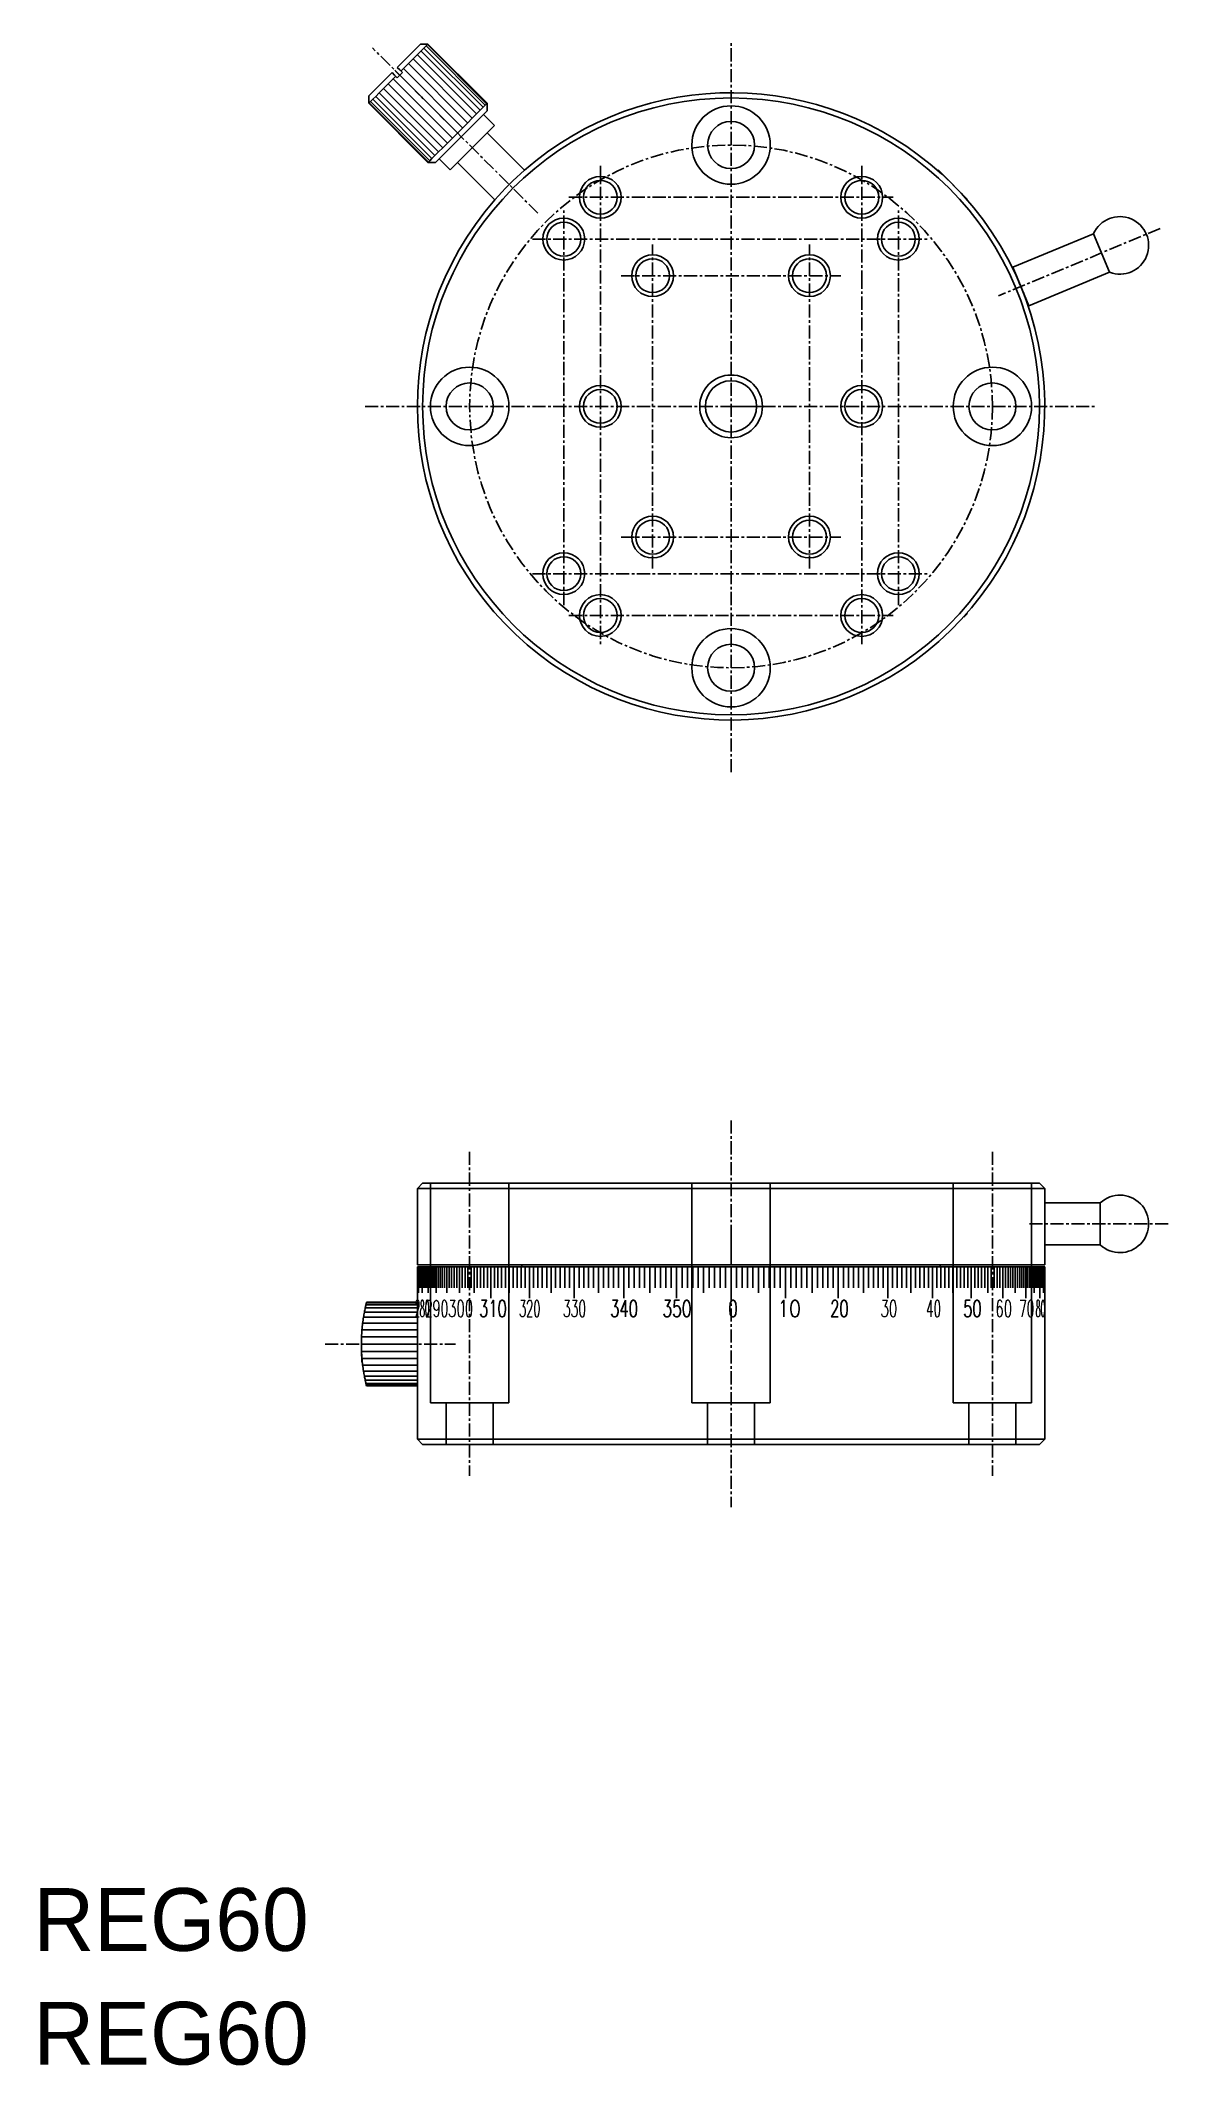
# Model space of a CAD drawing. Extents: x 967 to 1075, y 111 to 304.
import ezdxf

# ---------------------------------------------------------------- set-up
doc = ezdxf.new("R2010")
doc.units = 0
doc.linetypes.add('CENTER', pattern=[2, 1.25, -0.25, 0.25, -0.25])
doc.layers.get('0').update_dxf_attribs({"linetype": 'CONTINUOUS'})
doc.layers.add('CENTER', color=1, linetype='CENTER')
doc.styles.add('CONVERTER_10', font='txt.shx', dxfattribs={"width": 0.675})
doc.styles.add('CONVERTER_11', font='txt.shx', dxfattribs={"width": 0.5175})
doc.styles.add('CONVERTER_12', font='txt.shx', dxfattribs={"width": 0.585})
doc.styles.add('CONVERTER_13', font='txt.shx', dxfattribs={"width": 0.64125})
doc.styles.add('CONVERTER_14', font='txt.shx', dxfattribs={"width": 0.81})
doc.styles.add('CONVERTER_3', font='txt.shx', dxfattribs={"width": 0.3375})
doc.styles.add('CONVERTER_4', font='txt.shx', dxfattribs={"width": 0.54})
doc.styles.add('CONVERTER_5', font='txt.shx', dxfattribs={"width": 0.585})
doc.styles.add('CONVERTER_6', font='txt.shx', dxfattribs={"width": 0.64125})
doc.styles.add('CONVERTER_7', font='txt.shx', dxfattribs={"width": 0.495})
doc.styles.add('CONVERTER_8', font='txt.shx', dxfattribs={"width": 0.54})
doc.styles.add('CONVERTER_9', font='txt.shx', dxfattribs={"width": 0.648})

msp = doc.modelspace()

# ---------------------------------------------------------------- linework, layer by layer
at = {"color": 7, "linetype": 'CONTINUOUS'}
for p, q in [((1003.82, 303.92), (1001.59, 301.7)), ((1003.03, 302.42), (1002.58, 301.98)), ((1004.53, 303.92), (1003.03, 302.42)), ((1003.82, 303.92), (1004.53, 303.92)), ((1010.18, 298.27), (1004.53, 303.92)), ((1001.1, 301.2), (998.87, 298.97)), ((1001.21, 300.6), (1000.73, 300.13)), ((1001.33, 300.97), (1001.1, 301.2)), ((1001.21, 300.6), (1001.17, 300.56)), ((1001.45, 300.85), (1001.21, 300.6)), ((1001.59, 300.71), (1001.33, 300.97)), ((1001.59, 301.7), (1001.83, 301.46)), ((1001.84, 300.95), (1001.59, 300.71)), ((1001.83, 301.46), (1002.09, 301.2)), ((1002.09, 301.2), (1001.84, 300.95)), ((1002.58, 301.98), (1001.95, 301.34)), ((998.87, 298.97), (998.87, 298.27)), ((998.91, 298.31), (998.87, 298.27)), ((999.04, 298.44), (998.91, 298.31)), ((999.25, 298.65), (999.04, 298.44)), ((999.53, 298.93), (999.25, 298.65)), ((999.88, 299.28), (999.53, 298.93)), ((1000.29, 299.68), (999.88, 299.28)), ((1000.73, 300.13), (1000.29, 299.68)), ((1004.53, 292.61), (998.87, 298.27)), ((1010.18, 298.27), (1006.87, 294.95)), ((1010.18, 297.56), (1007.22, 294.59)), ((1010.89, 296.15), (1009.83, 297.21)), ((1010.18, 298.27), (1010.18, 297.56)), ((1006.39, 294.47), (1005.94, 294.02)), ((1006.87, 294.95), (1006.39, 294.47)), ((1007.22, 294.59), (1006.74, 294.12)), ((1010.18, 295.44), (1007.36, 292.61)), ((1010.89, 296.15), (1010.18, 295.44)), ((1013.77, 291.86), (1010.18, 295.44)), ((1004.57, 292.65), (1004.53, 292.61)), ((1005.24, 292.61), (1004.53, 292.61)), ((1004.7, 292.78), (1004.57, 292.65)), ((1004.91, 292.99), (1004.7, 292.78)), ((1005.19, 293.27), (1004.91, 292.99)), ((1005.54, 293.62), (1005.19, 293.27)), ((1006.74, 294.12), (1005.24, 292.61)), ((1005.94, 294.02), (1005.54, 293.62)), ((1006.65, 291.9), (1005.59, 292.96)), ((1007.36, 292.61), (1006.65, 291.9)), ((1010.94, 289.03), (1007.36, 292.61)), ((1056.15, 289.07), (1053.32, 291.9)), ((1053.67, 291.55), (1053.65, 291.52)), ((1055.79, 289.43), (1053.67, 291.55)), ((1055.79, 289.43), (1055.77, 289.4)), ((1056.15, 289.07), (1055.79, 289.43)), ((1060.47, 282.6), (1068.2, 285.8)), ((1068.2, 285.8), (1069.73, 282.11)), ((1062, 278.91), (1060.47, 282.6)), ((1060.66, 282.14), (1060.63, 282.13)), ((1062, 278.91), (1060.66, 282.14)), ((1062, 278.91), (1069.73, 282.11)), ((1061.81, 279.37), (1061.78, 279.36)), ((1055.77, 249.15), (1055.79, 249.12)), ((1055.79, 249.12), (1056.15, 249.48)), ((1003.52, 194.49), (1004.02, 194.99)), ((1003.52, 194.49), (1063.52, 194.49)), ((1003.52, 187.19), (1003.52, 194.49)), ((1004.02, 194.99), (1054.52, 194.99)), ((1004.77, 173.99), (1004.77, 194.99)), ((1012.27, 173.99), (1012.27, 194.99)), ((1029.77, 194.99), (1029.77, 173.99)), ((1037.27, 194.99), (1037.27, 173.99)), ((1054.52, 194.99), (1062.52, 194.99)), ((1054.77, 194.99), (1054.77, 173.99)), ((1062.27, 194.99), (1062.27, 173.99)), ((1062.52, 194.99), (1063.02, 194.99)), ((1063.52, 194.49), (1063.02, 194.99)), ((1063.52, 194.49), (1063.52, 187.19)), ((1068.82, 193.09), (1063.52, 193.09)), ((1068.82, 193.09), (1068.82, 189.09)), ((1033.52, 187.19), (1033.52, 190.59)), ((1068.82, 189.09), (1063.52, 189.09)), ((1063.52, 189.09), (1063.52, 188.19)), ((1063.52, 187.19), (1003.52, 187.19)), ((1003.52, 186.99), (1063.52, 186.99)), ((1003.52, 183.59), (1003.52, 186.99)), ((1013.52, 186.99), (1013.52, 187.19)), ((1053.52, 187.19), (1053.52, 186.99)), ((1063.52, 186.99), (1063.52, 170.49)), ((1003.52, 183.59), (998.66, 183.59)), ((1003.52, 183.53), (1003.52, 183.59)), ((1003.52, 183.35), (1003.52, 183.53)), ((1003.52, 183.06), (1003.52, 183.35)), ((1003.52, 182.66), (1003.52, 183.06)), ((1003.52, 182.16), (1003.52, 182.66)), ((1003.52, 181.59), (1003.52, 182.16)), ((1003.52, 180.96), (1003.52, 181.59)), ((1003.52, 180.29), (1003.52, 180.96)), ((1003.52, 179.59), (1003.52, 180.29)), ((1003.52, 178.9), (1003.52, 179.59)), ((1003.52, 178.22), (1003.52, 178.9)), ((1003.52, 177.59), (1003.52, 178.22)), ((1003.52, 177.02), (1003.52, 177.59)), ((1003.52, 176.53), (1003.52, 177.02)), ((1003.52, 170.49), (1003.52, 176.53)), ((1003.52, 175.59), (998.66, 175.59)), ((1003.52, 175.83), (1003.52, 176.13)), ((1003.52, 175.83), (1003.52, 176.13)), ((1003.52, 175.65), (1003.52, 175.83)), ((1003.52, 175.76), (1003.52, 175.83)), ((1003.52, 175.59), (1003.52, 175.65)), ((1004.77, 173.99), (1006.27, 173.99)), ((1006.27, 173.99), (1010.77, 173.99)), ((1006.27, 169.99), (1006.27, 173.99)), ((1010.77, 173.99), (1012.27, 173.99)), ((1010.77, 169.99), (1010.77, 173.99)), ((1010.77, 169.99), (1010.77, 173.59)), ((1029.77, 173.99), (1031.27, 173.99)), ((1031.27, 173.99), (1035.77, 173.99)), ((1031.27, 173.99), (1031.27, 169.99)), ((1035.77, 173.99), (1037.27, 173.99)), ((1035.77, 173.99), (1035.77, 169.99)), ((1054.77, 173.99), (1056.27, 173.99)), ((1056.27, 173.99), (1060.77, 173.99)), ((1056.27, 173.99), (1056.27, 169.99)), ((1060.77, 173.99), (1062.27, 173.99)), ((1060.77, 173.99), (1060.77, 169.99)), ((1063.52, 170.49), (1003.52, 170.49)), ((1003.52, 170.49), (1004.02, 169.99)), ((1063.02, 169.99), (1063.52, 170.49)), ((1004.02, 169.99), (1056.27, 169.99)), ((1031.27, 169.99), (1035.77, 169.99)), ((1056.27, 169.99), (1060.77, 169.99)), ((1060.77, 169.99), (1063.02, 169.99))]:
    msp.add_line(p, q, dxfattribs=at)
at = {"color": 3, "linetype": 'CONTINUOUS'}
for p, q in [((1003.11, 302.51), (1008.77, 296.85)), ((1003.52, 302.91), (1009.17, 297.26)), ((1003.87, 303.26), (1009.52, 297.61)), ((1004.15, 303.54), (1009.81, 297.89)), ((1004.36, 303.75), (1010.01, 298.1)), ((1004.49, 303.88), (1010.14, 298.22)), ((1006.87, 294.95), (1001.21, 300.6)), ((1007.36, 295.44), (1001.35, 301.45)), ((1002.19, 301.59), (1007.85, 295.93)), ((1002.67, 302.06), (1008.32, 296.41)), ((1004.57, 292.65), (998.91, 298.31)), ((1004.7, 292.78), (999.04, 298.44)), ((1004.91, 292.99), (999.25, 298.65)), ((1005.19, 293.27), (999.53, 298.93)), ((1005.54, 293.62), (999.88, 299.28)), ((1005.94, 294.02), (1000.29, 299.68)), ((1006.39, 294.47), (1000.73, 300.13)), ((1003.52, 184.99), (1003.52, 186.99)), ((1003.54, 184.99), (1003.54, 186.99)), ((1003.56, 184.99), (1003.56, 186.99)), ((1003.59, 184.99), (1003.59, 186.99)), ((1003.63, 184.49), (1003.63, 186.99)), ((1003.68, 184.99), (1003.68, 186.99)), ((1003.74, 184.99), (1003.74, 186.99)), ((1003.81, 184.99), (1003.81, 186.99)), ((1003.89, 184.99), (1003.89, 186.99)), ((1003.98, 184.49), (1003.98, 186.99)), ((1004.07, 184.99), (1004.07, 186.99)), ((1004.17, 184.99), (1004.17, 186.99)), ((1004.29, 184.99), (1004.29, 186.99)), ((1004.41, 184.99), (1004.41, 186.99)), ((1004.54, 184.49), (1004.54, 186.99)), ((1004.68, 184.99), (1004.68, 186.99)), ((1004.83, 184.99), (1004.83, 186.99)), ((1004.99, 184.99), (1004.99, 186.99)), ((1005.15, 184.99), (1005.15, 186.99)), ((1005.33, 184.49), (1005.33, 186.99)), ((1005.51, 184.99), (1005.51, 186.99)), ((1005.7, 184.99), (1005.7, 186.99)), ((1005.9, 184.99), (1005.9, 186.99)), ((1006.11, 184.99), (1006.11, 186.99)), ((1006.33, 184.49), (1006.33, 186.99)), ((1006.56, 184.99), (1006.56, 186.99)), ((1006.79, 184.99), (1006.79, 186.99)), ((1007.03, 184.99), (1007.03, 186.99)), ((1007.28, 184.99), (1007.28, 186.99)), ((1007.54, 184.49), (1007.54, 186.99)), ((1007.8, 184.99), (1007.8, 186.99)), ((1008.08, 184.99), (1008.08, 186.99)), ((1008.36, 184.99), (1008.36, 186.99)), ((1008.65, 184.99), (1008.65, 186.99)), ((1008.94, 184.49), (1008.94, 186.99)), ((1009.25, 184.99), (1009.25, 186.99)), ((1009.56, 184.99), (1009.56, 186.99)), ((1009.88, 184.99), (1009.88, 186.99)), ((1010.21, 184.99), (1010.21, 186.99)), ((1010.54, 183.99), (1010.54, 186.99)), ((1010.88, 184.99), (1010.88, 186.99)), ((1011.23, 184.99), (1011.23, 186.99)), ((1011.58, 184.99), (1011.58, 186.99)), ((1011.94, 184.99), (1011.94, 186.99)), ((1012.31, 184.49), (1012.31, 186.99)), ((1012.68, 184.99), (1012.68, 186.99)), ((1013.06, 184.99), (1013.06, 186.99)), ((1013.45, 184.99), (1013.45, 186.99)), ((1013.84, 184.99), (1013.84, 186.99)), ((1014.24, 183.99), (1014.24, 186.99)), ((1014.64, 184.99), (1014.64, 186.99)), ((1015.05, 184.99), (1015.05, 186.99)), ((1015.46, 184.99), (1015.46, 186.99)), ((1015.89, 184.99), (1015.89, 186.99)), ((1016.31, 184.49), (1016.31, 186.99)), ((1016.74, 184.99), (1016.74, 186.99)), ((1017.18, 184.99), (1017.18, 186.99)), ((1017.62, 184.99), (1017.62, 186.99)), ((1018.07, 184.99), (1018.07, 186.99)), ((1018.52, 183.99), (1018.52, 186.99)), ((1018.98, 184.99), (1018.98, 186.99)), ((1019.44, 184.99), (1019.44, 186.99)), ((1019.9, 184.99), (1019.9, 186.99)), ((1020.37, 184.99), (1020.37, 186.99)), ((1020.84, 184.49), (1020.84, 186.99)), ((1021.32, 184.99), (1021.32, 186.99)), ((1021.8, 184.99), (1021.8, 186.99)), ((1022.28, 184.99), (1022.28, 186.99)), ((1022.77, 184.99), (1022.77, 186.99)), ((1023.26, 183.99), (1023.26, 186.99)), ((1023.75, 184.99), (1023.75, 186.99)), ((1024.25, 184.99), (1024.25, 186.99)), ((1024.75, 184.99), (1024.75, 186.99)), ((1025.25, 184.99), (1025.25, 186.99)), ((1025.75, 184.49), (1025.75, 186.99)), ((1026.26, 184.99), (1026.26, 186.99)), ((1026.77, 184.99), (1026.77, 186.99)), ((1027.28, 184.99), (1027.28, 186.99)), ((1027.8, 184.99), (1027.8, 186.99)), ((1028.31, 183.99), (1028.31, 186.99)), ((1028.83, 184.99), (1028.83, 186.99)), ((1029.34, 184.99), (1029.34, 186.99)), ((1029.86, 184.99), (1029.86, 186.99)), ((1030.38, 184.99), (1030.38, 186.99)), ((1030.9, 184.49), (1030.9, 186.99)), ((1031.43, 184.99), (1031.43, 186.99)), ((1031.95, 184.99), (1031.95, 186.99)), ((1032.47, 184.99), (1032.47, 186.99)), ((1033, 184.99), (1033, 186.99)), ((1033.52, 186.99), (1033.52, 183.99)), ((1034.04, 186.99), (1034.04, 184.99)), ((1034.57, 186.99), (1034.57, 184.99)), ((1035.09, 186.99), (1035.09, 184.99)), ((1035.61, 186.99), (1035.61, 184.99)), ((1036.13, 186.99), (1036.13, 184.49)), ((1036.66, 186.99), (1036.66, 184.99)), ((1037.18, 186.99), (1037.18, 184.99)), ((1037.69, 186.99), (1037.69, 184.99)), ((1038.21, 186.99), (1038.21, 184.99)), ((1038.73, 186.99), (1038.73, 183.99)), ((1039.24, 186.99), (1039.24, 184.99)), ((1039.76, 186.99), (1039.76, 184.99)), ((1040.27, 186.99), (1040.27, 184.99)), ((1040.78, 186.99), (1040.78, 184.99)), ((1041.28, 186.99), (1041.28, 184.49)), ((1041.79, 186.99), (1041.79, 184.99)), ((1042.29, 186.99), (1042.29, 184.99)), ((1042.79, 186.99), (1042.79, 184.99)), ((1043.29, 186.99), (1043.29, 184.99)), ((1043.78, 186.99), (1043.78, 183.99)), ((1044.27, 186.99), (1044.27, 184.99)), ((1044.76, 186.99), (1044.76, 184.99)), ((1045.24, 186.99), (1045.24, 184.99)), ((1045.72, 186.99), (1045.72, 184.99)), ((1046.2, 186.99), (1046.2, 184.49)), ((1046.67, 186.99), (1046.67, 184.99)), ((1047.14, 186.99), (1047.14, 184.99)), ((1047.6, 186.99), (1047.6, 184.99)), ((1048.06, 186.99), (1048.06, 184.99)), ((1048.52, 186.99), (1048.52, 183.99)), ((1048.97, 186.99), (1048.97, 184.99)), ((1049.42, 186.99), (1049.42, 184.99)), ((1049.86, 186.99), (1049.86, 184.99)), ((1050.3, 186.99), (1050.3, 184.99)), ((1050.73, 186.99), (1050.73, 184.49)), ((1051.15, 186.99), (1051.15, 184.99)), ((1051.57, 186.99), (1051.57, 184.99)), ((1051.99, 186.99), (1051.99, 184.99)), ((1052.4, 186.99), (1052.4, 184.99)), ((1052.8, 186.99), (1052.8, 183.99)), ((1053.2, 186.99), (1053.2, 184.99)), ((1053.59, 186.99), (1053.59, 184.99)), ((1053.98, 186.99), (1053.98, 184.99)), ((1054.36, 186.99), (1054.36, 184.99)), ((1054.73, 186.99), (1054.73, 184.49)), ((1055.1, 186.99), (1055.1, 184.99)), ((1055.46, 186.99), (1055.46, 184.99)), ((1055.81, 186.99), (1055.81, 184.99)), ((1056.16, 186.99), (1056.16, 184.99)), ((1056.5, 186.99), (1056.5, 183.99)), ((1056.83, 186.99), (1056.83, 184.99)), ((1057.16, 186.99), (1057.16, 184.99)), ((1057.48, 186.99), (1057.48, 184.99)), ((1057.79, 186.99), (1057.79, 184.99)), ((1058.09, 186.99), (1058.09, 184.49)), ((1058.39, 186.99), (1058.39, 184.99)), ((1058.68, 186.99), (1058.68, 184.99)), ((1058.96, 186.99), (1058.96, 184.99)), ((1059.23, 186.99), (1059.23, 184.99)), ((1059.5, 186.99), (1059.5, 183.99)), ((1059.76, 186.99), (1059.76, 184.99)), ((1060.01, 186.99), (1060.01, 184.99)), ((1060.25, 186.99), (1060.25, 184.99)), ((1060.48, 186.99), (1060.48, 184.99)), ((1060.71, 186.99), (1060.71, 184.49)), ((1060.93, 186.99), (1060.93, 184.99)), ((1061.13, 186.99), (1061.13, 184.99)), ((1061.33, 186.99), (1061.33, 184.99)), ((1061.53, 186.99), (1061.53, 184.99)), ((1061.71, 186.99), (1061.71, 183.99)), ((1061.88, 186.99), (1061.88, 184.99)), ((1062.05, 186.99), (1062.05, 184.99)), ((1062.21, 186.99), (1062.21, 184.99)), ((1062.36, 186.99), (1062.36, 184.99)), ((1062.5, 186.99), (1062.5, 184.49)), ((1062.63, 186.99), (1062.63, 184.99)), ((1062.75, 186.99), (1062.75, 184.99)), ((1062.86, 186.99), (1062.86, 184.99)), ((1062.97, 186.99), (1062.97, 184.99)), ((1063.06, 186.99), (1063.06, 183.99)), ((1063.15, 186.99), (1063.15, 184.99)), ((1063.23, 186.99), (1063.23, 184.99)), ((1063.3, 186.99), (1063.3, 184.99)), ((1063.36, 186.99), (1063.36, 184.99)), ((1063.41, 186.99), (1063.41, 184.49)), ((1063.45, 186.99), (1063.45, 184.99)), ((1063.48, 186.99), (1063.48, 184.99)), ((1063.5, 186.99), (1063.5, 184.99)), ((1063.51, 186.99), (1063.51, 184.99)), ((998.37, 182.16), (1003.52, 182.16)), ((998.46, 182.66), (1003.52, 182.66)), ((998.54, 183.06), (1003.52, 183.06)), ((998.6, 183.35), (1003.52, 183.35)), ((998.66, 183.53), (1003.52, 183.53)), ((998.18, 180.29), (1003.52, 180.29)), ((998.22, 180.96), (1003.52, 180.96)), ((998.29, 181.59), (1003.52, 181.59)), ((1003.52, 179.59), (998.16, 179.59)), ((998.16, 179.59), (1003.52, 179.59)), ((1003.52, 178.9), (998.18, 178.9)), ((1003.52, 178.22), (998.22, 178.22)), ((1003.52, 177.59), (998.29, 177.59)), ((1003.52, 177.02), (998.37, 177.02)), ((1003.52, 176.53), (998.46, 176.53)), ((1003.52, 176.13), (998.54, 176.13)), ((1003.52, 175.83), (998.6, 175.83)), ((1003.52, 175.65), (998.66, 175.65))]:
    msp.add_line(p, q, dxfattribs=at)
at = {"color": 7, "linetype": 'CONTINUOUS'}
for centre, radius in [((1033.52, 269.28), 29.5), ((1033.52, 294.28), 3.75), ((1033.52, 294.28), 2.25), ((1021.02, 289.28), 1.62), ((1046.02, 289.28), 1.62), ((1017.52, 285.28), 1.62), ((1049.52, 285.28), 1.62), ((1026.02, 281.78), 1.62), ((1041.02, 281.78), 1.62), ((1008.52, 269.28), 3.75), ((1008.52, 269.28), 2.25), ((1033.52, 269.28), 2.45), ((1058.52, 269.28), 3.75), ((1058.52, 269.28), 2.25), ((1021.02, 269.28), 1.62), ((1046.02, 269.28), 1.62), ((1026.02, 256.78), 1.62), ((1041.02, 256.78), 1.62), ((1017.52, 253.28), 1.62), ((1049.52, 253.28), 1.62), ((1021.02, 249.28), 1.62), ((1046.02, 249.28), 1.62), ((1033.52, 244.28), 3.75), ((1033.52, 244.28), 2.25)]:
    msp.add_circle(centre, radius, dxfattribs=at)
at = {"color": 3, "linetype": 'CONTINUOUS'}
for centre, radius in [((1021.02, 289.28), 2), ((1046.02, 289.28), 2), ((1017.52, 285.28), 2), ((1049.52, 285.28), 2), ((1026.02, 281.78), 2), ((1041.02, 281.78), 2), ((1021.02, 269.28), 2), ((1033.52, 269.28), 3), ((1046.02, 269.28), 2), ((1026.02, 256.78), 2), ((1041.02, 256.78), 2), ((1017.52, 253.28), 2), ((1049.52, 253.28), 2), ((1021.02, 249.28), 2), ((1046.02, 249.28), 2)]:
    msp.add_circle(centre, radius, dxfattribs=at)
at = {"color": 7, "linetype": 'CONTINUOUS'}
for centre, radius, start, end in [((1033.52, 269.28), 30, 47.866, 131.1774), ((1033.52, 269.28), 30, 131.1774, 138.8226), ((1033.52, 269.28), 30, 42.134, 47.866), ((1033.52, 269.28), 30, 138.8226, 42.134), ((1070.71, 284.68), 2.75, 249.1582, 155.8418), ((1033.52, 269.28), 30, 19.634, 25.366), ((1070.71, 191.09), 2.75, 226.6582, 133.3418), ((1014.43, 179.59), 16.27, 170.9079, 172.9394), ((1014.43, 179.59), 16.27, 169.145, 170.9079), ((1014.43, 179.59), 16.27, 167.7075, 169.145), ((1014.43, 179.59), 16.27, 166.6433, 167.7075), ((1014.43, 179.59), 16.27, 165.7686, 166.6433), ((1014.43, 179.59), 16.27, 177.5533, 182.4467), ((1014.43, 179.59), 16.27, 175.1768, 177.5533), ((1014.43, 179.59), 16.27, 172.9394, 175.1768), ((1023.41, 179.59), 25.25, 180, 183.8834), ((1014.43, 179.59), 16.27, 182.4467, 184.8232), ((1014.43, 179.59), 16.27, 184.8232, 187.0606), ((1014.43, 179.59), 16.27, 187.0606, 189.0921), ((1014.43, 179.59), 16.27, 189.0921, 190.855), ((1014.43, 179.59), 16.27, 190.855, 192.2925), ((1014.43, 179.59), 16.27, 192.2925, 193.3567), ((1014.43, 179.59), 16.27, 193.3567, 194.2314)]:
    msp.add_arc(centre, radius, start, end, dxfattribs=at)
at = {"layer": 'CENTER', "color": 1, "linetype": 'CENTER'}
for p, q in [((1033.52, 234.28), (1033.52, 304.28)), ((1015.05, 287.75), (999.22, 303.57)), ((1021.02, 292.28), (1021.02, 246.28)), ((1046.02, 292.28), (1046.02, 281.78)), ((1046.02, 292.28), (1046.02, 281.78)), ((1018.02, 289.28), (1049.02, 289.28)), ((1017.52, 250.28), (1017.52, 288.28)), ((1049.52, 250.28), (1049.52, 288.28)), ((1014.52, 285.28), (1052.52, 285.28)), ((1026.02, 253.78), (1026.02, 284.78)), ((1041.02, 253.78), (1041.02, 284.78)), ((1074.56, 286.28), (1059.09, 279.87)), ((1023.02, 281.78), (1044.02, 281.78)), ((1046.02, 281.78), (1046.02, 246.28)), ((998.52, 269.28), (1068.52, 269.28)), ((1033.52, 269.28), (1035.97, 269.28)), ((1035.97, 269.28), (1036.52, 269.28)), ((1023.02, 256.78), (1044.02, 256.78)), ((1014.52, 253.28), (1052.52, 253.28)), ((1018.02, 249.28), (1049.02, 249.28)), ((1033.52, 200.99), (1033.52, 163.99)), ((1008.52, 197.99), (1008.52, 166.99)), ((1058.52, 197.99), (1058.52, 166.99)), ((1062.07, 191.09), (1075.46, 191.09)), ((994.7, 179.59), (998.16, 179.59)), ((998.16, 179.59), (1007.15, 179.59))]:
    msp.add_line(p, q, dxfattribs=at)
msp.add_circle((1033.52, 269.28), 25, dxfattribs=at)

# ---------------------------------------------------------------- texts
at = {"color": 3, "linetype": 'CONTINUOUS'}
for s, style, width, p in [('280', 'CONVERTER_3', 0.3375, (1003.3, 182.19)), ('290', 'CONVERTER_4', 0.54, (1004.25, 182.19)), ('300', 'CONVERTER_5', 0.585, (1006.45, 182.19)), ('310', 'CONVERTER_6', 0.64125, (1009.43, 182.19)), ('320', 'CONVERTER_7', 0.495, (1013.25, 182.19)), ('330', 'CONVERTER_8', 0.54, (1017.44, 182.19)), ('340', 'CONVERTER_9', 0.648, (1021.96, 182.19)), ('350', 'CONVERTER_10', 0.675, (1026.96, 182.19)), ('0', 'CONVERTER_13', 0.64125, (1033.26, 182.19)), ('10', 'CONVERTER_14', 0.81, (1037.97, 182.19)), ('20', 'CONVERTER_13', 0.64125, (1043.01, 182.19)), ('30', 'CONVERTER_12', 0.585, (1047.82, 182.19)), ('40', 'CONVERTER_11', 0.5175, (1052.18, 182.19)), ('50', 'CONVERTER_6', 0.64125, (1055.73, 182.19)), ('60', 'CONVERTER_5', 0.585, (1058.8, 182.19)), ('70', 'CONVERTER_4', 0.54, (1061.06, 182.19)), ('80', 'CONVERTER_3', 0.3375, (1062.66, 182.19))]:
    msp.add_text(s, height=1.6, dxfattribs=dict(at, style=style, width=width)).set_placement(p)
at = {"color": 7, "linetype": 'CONTINUOUS'}
for p in [(966.81, 121.56), (966.81, 110.68)]:
    msp.add_text('REG60', height=6, dxfattribs=at).set_placement(p)

doc.saveas('drawing.dxf')
